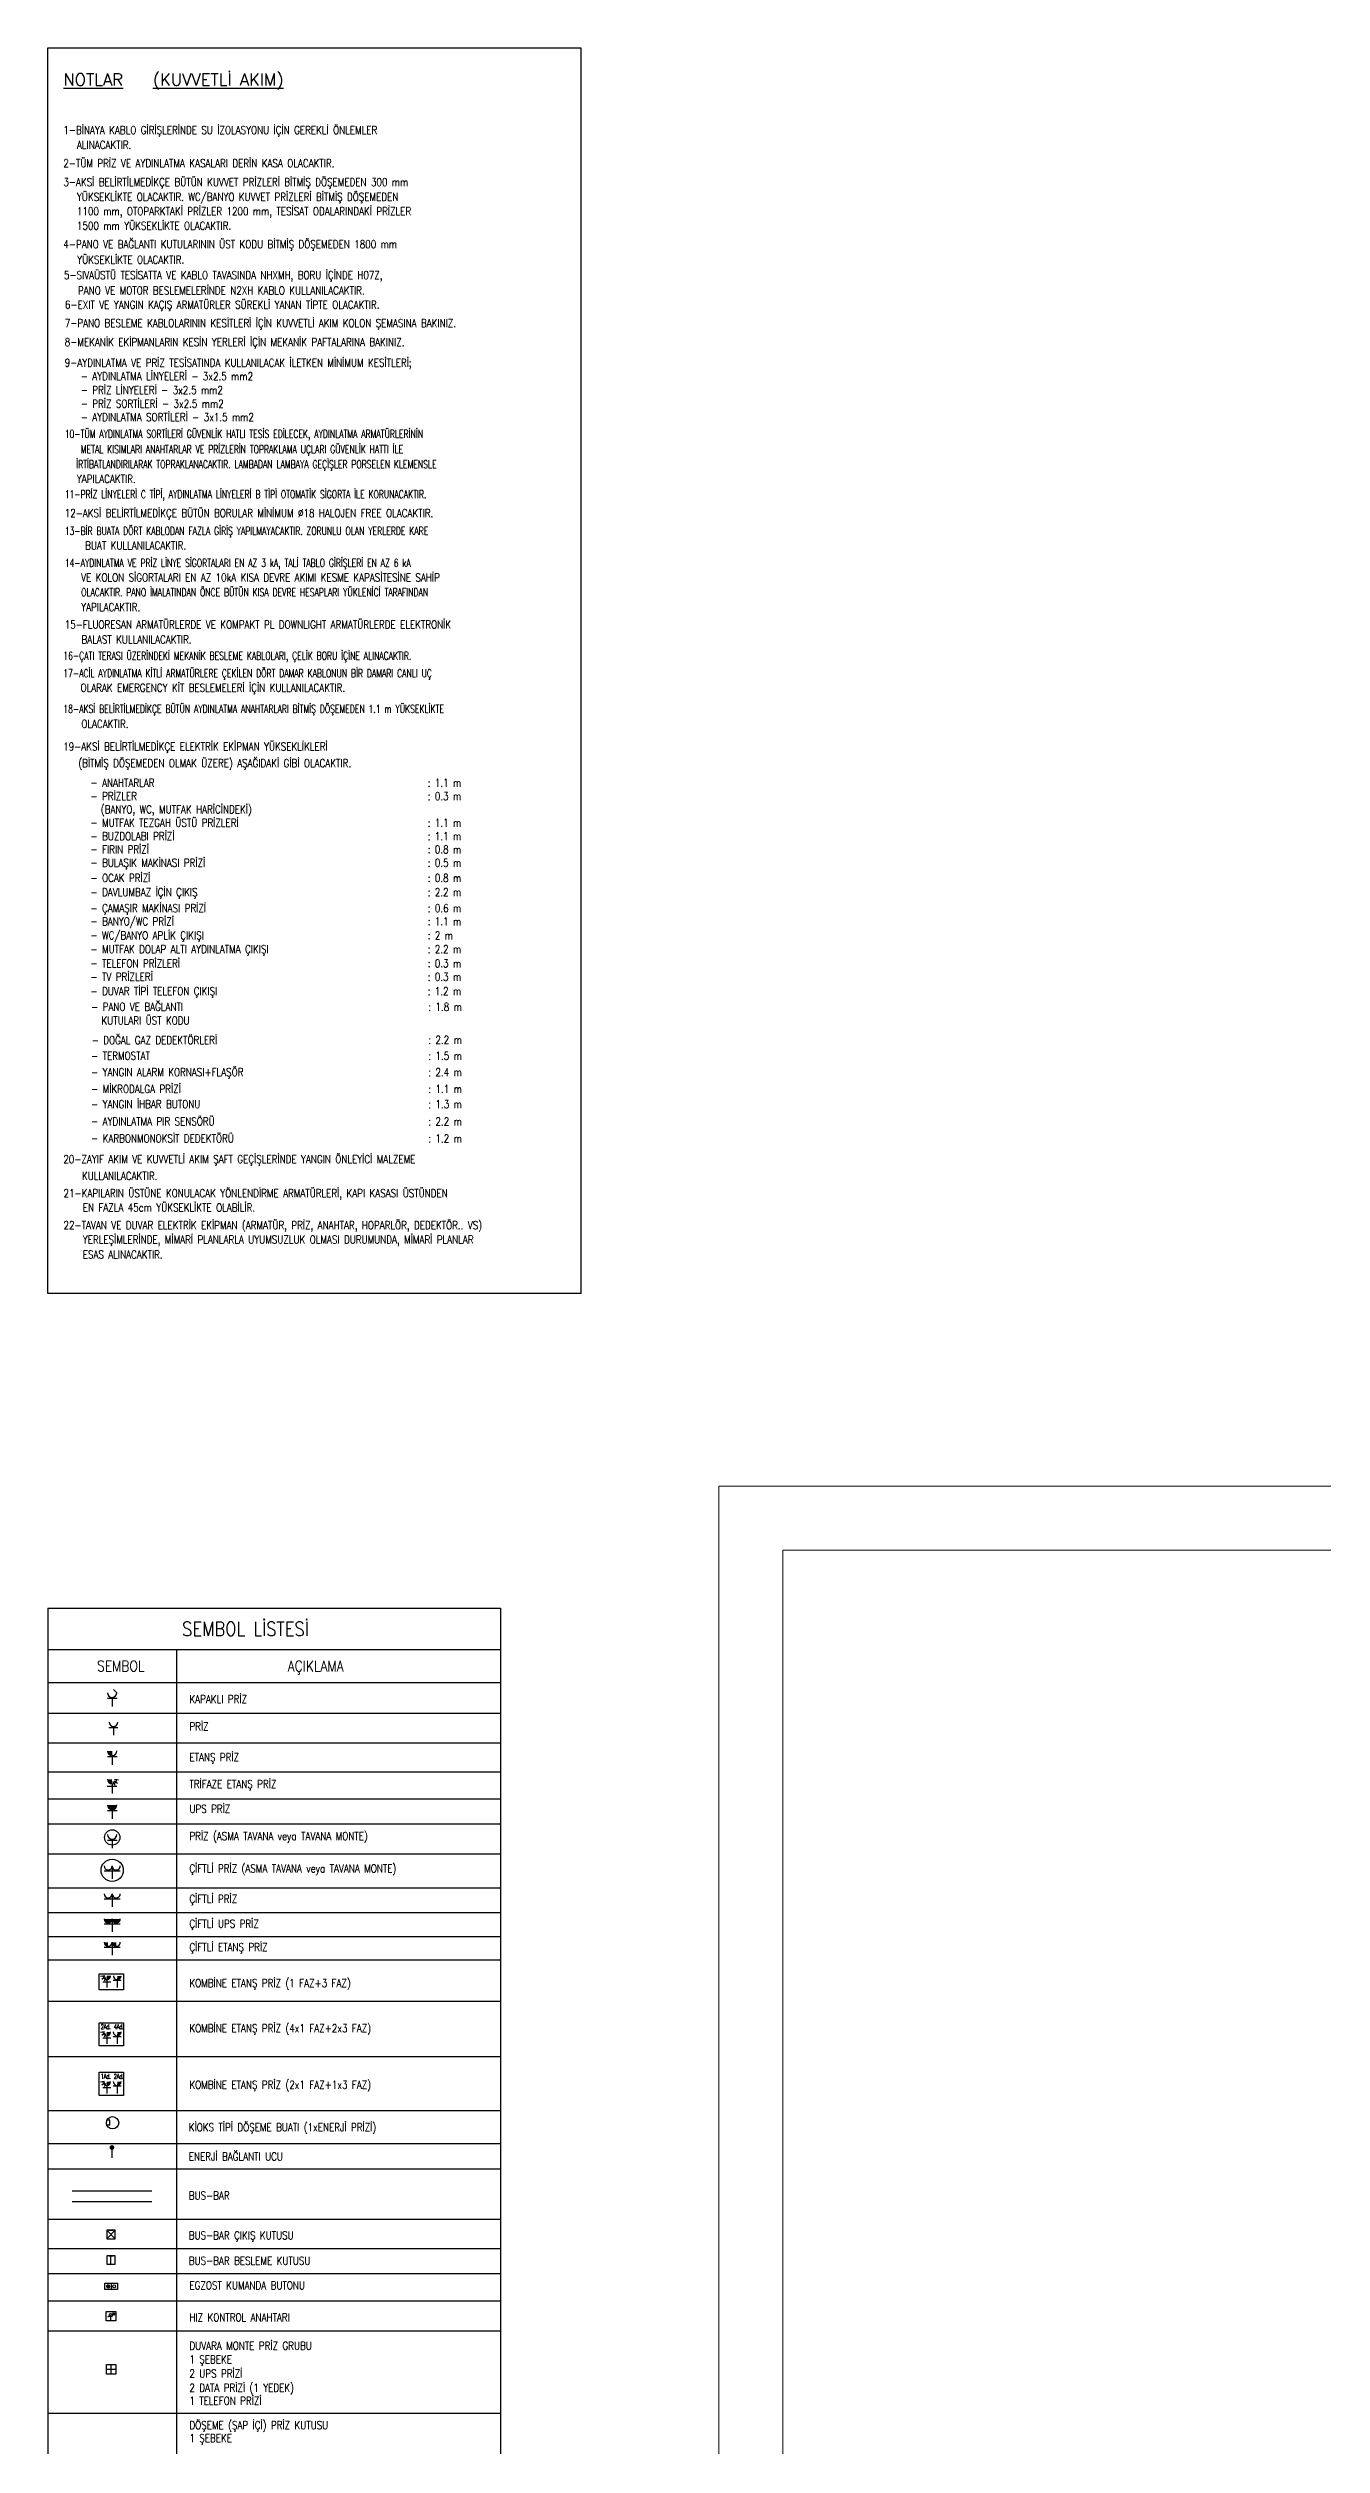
# Model space of a CAD drawing. Header units: metres. Extents: x -13194 to 152406, y -4219 to 19791.
# Drawn here: x -13194 to -6827, y 7807 to 19791 of the extents above; entities that cross this region are included whole.
import ezdxf
from ezdxf.enums import TextEntityAlignment as Align

# ---------------------------------------------------------------- set-up
doc = ezdxf.new("R2010")
doc.units = ezdxf.units.M
doc.header["$LTSCALE"] = 100
doc.header["$MEASUREMENT"] = 0
for name, color, linetype, lineweight in [('40A', 9, 'Continuous', 9), ('E-BUSBAR', 7, 'Continuous', 30), ('E-DATA BAGLATI UCU', 7, 'Continuous', 30), ('E-DUVARA MONTE PRİZ KUTUSU', 7, 'Continuous', 30), ('E-EGZOS KUMANDA BUTONU', 7, 'Continuous', 30), ('E-ETANŞ PRİZ', 7, 'Continuous', 30), ('E-HIZ KONTROL ANAHTARI', 7, 'Continuous', 30), ('E-KABLO', 7, 'Continuous', 30), ('E-KAPAKLI PRİZ', 7, 'Continuous', 30), ('E-KOMBİNE ETANŞ PRİZ (1 FAZ+3 FAZ)', 7, 'Continuous', 30), ('E-KOMBİNE ETANŞ PRİZ (1x1 FAZ+2x3 FAZ)', 7, 'Continuous', 30), ('E-KOMBİNE ETANŞ PRİZ (2x1 FAZ+4x3 FAZ)', 7, 'Continuous', 30), ('E-KUVVET', 7, 'Continuous', 30), ('E-PRİZ', 7, 'Continuous', 30), ('E-PRİZ (ASMA TAVANA MONTE)', 7, 'Continuous', 30), ('E-TRİFAZE ETANŞ PRİZ', 7, 'Continuous', 30), ('E-UPS PRİZ', 7, 'Continuous', 30), ('E-YAZI', 7, 'Continuous', 30), ('E-ÇİFTLİ ETANŞ PRİZ', 7, 'Continuous', 30), ('E-ÇİFTLİ PRİZ', 7, 'Continuous', 30), ('E-ÇİFTLİ PRİZ (ASMA TAVANA MONTE)', 7, 'Continuous', 30), ('E-ÇİFTLİ UPS PRİZ', 7, 'Continuous', 30)]:
    doc.layers.add(name, color=color, linetype=linetype, lineweight=lineweight)
doc.styles.add('E-YAZI', font='txttw.shx')

# ---------------------------------------------------------------- blocks, each defined once
blk = doc.blocks.new('10_DATA BAGLATI UCU 08')
at = {"layer": 'E-DATA BAGLATI UCU', "color": 4}
blk.add_line((0, 51), (0, 0), dxfattribs=at)
at = {"layer": 'E-DATA BAGLATI UCU', "color": 4, "const_width": 12}
blk.add_lwpolyline([(-6, 51, 1), (6, 51, 1)], format="xyb", close=True, dxfattribs=at)
blk = doc.blocks.new('10_DUVARA MONTE PRİZ KUTUSU')
at = {"layer": 'E-DUVARA MONTE PRİZ KUTUSU', "color": 4}
for p, q in [((24, 0), (-24, 0)), ((0, 24), (0, -24))]:
    blk.add_line(p, q, dxfattribs=at)
blk.add_lwpolyline([(-24, -24), (24, -24), (24, 24), (-24, 24)], close=True, dxfattribs=at)
blk = doc.blocks.new('KİOKS TİPİ ÇİNKÖ DÖKÜM BUAT ÇAP 130 150 mm')
at = {"layer": 'E-KUVVET', "color": 6}
for p, q in [((-8.9, 8), (-18.3, 8)), ((-8.9, -8.3), (-8.9, 8)), ((-8.9, -8.3), (-18.2, -8.3))]:
    blk.add_line(p, q, dxfattribs=at)
blk.add_circle((0, 0), 20, dxfattribs=at)
blk = doc.blocks.new('100_KOMBİNE ETANŞ PRİZ (1 FAZ+3 FAZ)')
at = {"layer": 'E-KOMBİNE ETANŞ PRİZ (1 FAZ+3 FAZ)', "color": 3}
for p, q in [((-2.09, 4.35), (-3.35, 4.16)), ((-1.92, 4.04), (-2.95, 3.24)), ((-1.75, 3.72), (-2.28, 2.68))]:
    blk.add_line(p, q, dxfattribs=at)
at = {"layer": 'E-KOMBİNE ETANŞ PRİZ (1 FAZ+3 FAZ)', "color": 4}
for p, q in [((-2.64, 2.5), (-0.14, 2.5)), ((-1.42, 3.18), (-1.42, 0.64)), ((3.04, 2.88), (0.54, 2.88)), ((1.81, 3.15), (1.81, 0.64))]:
    blk.add_line(p, q, dxfattribs=at)
at = {"layer": 'E-KOMBİNE ETANŞ PRİZ (1 FAZ+3 FAZ)', "color": 3}
blk.add_lwpolyline([(-3.78, 4.93), (3.78, 4.93), (3.78, 0), (-3.78, 0)], close=True, dxfattribs=at)
at = {"layer": 'E-KOMBİNE ETANŞ PRİZ (1 FAZ+3 FAZ)', "color": 4, "const_width": 1.2}
for points in [[(-1.43, 3.78, 0.414214), (-0.82, 4.37)], [(1.81, 3.73, 0.414214), (2.42, 4.32)]]:
    blk.add_lwpolyline(points, format="xyb", dxfattribs=at)
at = {"layer": 'E-KOMBİNE ETANŞ PRİZ (1 FAZ+3 FAZ)', "color": 4}
for centre in [(-1.42, 4.38), (1.82, 4.35)]:
    blk.add_arc(centre, 1.2, 179.24487, 359.24487, dxfattribs=at)
blk = doc.blocks.new('E-KOMBİNE ETANŞ PRİZ (2x1 FAZ+4x3 FAZ)')
at = {"layer": 'E-KOMBİNE ETANŞ PRİZ (2x1 FAZ+4x3 FAZ)', "color": 3}
for p, q in [((-34, 70), (-54, 67)), ((-32, 64), (-47, 52)), ((-28, 60), (-36, 43))]:
    blk.add_line(p, q, dxfattribs=at)
at = {"layer": 'E-KOMBİNE ETANŞ PRİZ (2x1 FAZ+4x3 FAZ)', "color": 4}
for p, q in [((-42, 40), (-2, 40)), ((-23, 51), (-23, 10)), ((49, 46), (9, 46)), ((29, 50), (29, 10))]:
    blk.add_line(p, q, dxfattribs=at)
at = {"layer": 'E-KOMBİNE ETANŞ PRİZ (2x1 FAZ+4x3 FAZ)', "color": 3}
blk.add_lwpolyline([(-61, 116), (61, 116), (61, 0), (-61, 0)], close=True, dxfattribs=at)
at = {"layer": 'E-KOMBİNE ETANŞ PRİZ (2x1 FAZ+4x3 FAZ)', "color": 4, "const_width": 19.2}
for points in [[(-23, 60, 0.414214), (-13, 70)], [(29, 60, 0.414214), (39, 69)]]:
    blk.add_lwpolyline(points, format="xyb", dxfattribs=at)
at = {"layer": 'E-KOMBİNE ETANŞ PRİZ (2x1 FAZ+4x3 FAZ)', "color": 4}
for centre in [(-23, 70), (29, 70)]:
    blk.add_arc(centre, 19.2, 179.2449, 359.2449, dxfattribs=at)
at = {"layer": 'E-KOMBİNE ETANŞ PRİZ (2x1 FAZ+4x3 FAZ)', "color": 1, "style": 'E-YAZI', "width": 0.6}
for s, p in [('2Ad.', (-53, 84)), ('4Ad.', (12, 84))]:
    blk.add_text(s, height=24, dxfattribs=at).set_placement(p)
blk = doc.blocks.new('E-KOMBİNE ETANŞ PRİZ (1x1 FAZ+2x3 FAZ)')
at = {"layer": 'E-KOMBİNE ETANŞ PRİZ (1x1 FAZ+2x3 FAZ)', "color": 3}
for p, q in [((-34, 70), (-54, 67)), ((-32, 64), (-47, 52)), ((-28, 60), (-36, 43))]:
    blk.add_line(p, q, dxfattribs=at)
at = {"layer": 'E-KOMBİNE ETANŞ PRİZ (1x1 FAZ+2x3 FAZ)', "color": 4}
for p, q in [((-42, 40), (-2, 40)), ((-23, 51), (-23, 10)), ((49, 46), (9, 46)), ((29, 50), (29, 10))]:
    blk.add_line(p, q, dxfattribs=at)
at = {"layer": 'E-KOMBİNE ETANŞ PRİZ (1x1 FAZ+2x3 FAZ)', "color": 3}
blk.add_lwpolyline([(-61, 116), (61, 116), (61, 0), (-61, 0)], close=True, dxfattribs=at)
at = {"layer": 'E-KOMBİNE ETANŞ PRİZ (1x1 FAZ+2x3 FAZ)', "color": 4, "const_width": 19.2}
for points in [[(-23, 60, 0.414214), (-13, 70)], [(29, 60, 0.414214), (39, 69)]]:
    blk.add_lwpolyline(points, format="xyb", dxfattribs=at)
at = {"layer": 'E-KOMBİNE ETANŞ PRİZ (1x1 FAZ+2x3 FAZ)', "color": 4}
for centre in [(-23, 70), (29, 70)]:
    blk.add_arc(centre, 19.2, 179.2449, 359.2449, dxfattribs=at)
at = {"layer": 'E-KOMBİNE ETANŞ PRİZ (1x1 FAZ+2x3 FAZ)', "color": 1, "style": 'E-YAZI', "width": 0.6}
for s, p in [('1Ad.', (-53, 84)), ('2Ad.', (12, 84))]:
    blk.add_text(s, height=24, dxfattribs=at).set_placement(p)
blk = doc.blocks.new('EGZOS KUMANDA BUTONU')
at = {"layer": 'E-EGZOS KUMANDA BUTONU'}
h = blk.add_hatch(dxfattribs=at)
h.set_pattern_fill('ANSI31', color=3, scale=0.72)
h.set_pattern_definition([(45, (-42140.02699, -1158.77338), (-0.0636396103, 0.0636396103), [])])
edge = h.paths.add_edge_path()
edge.add_arc((-15, 19), 7.2, 0, 360)
at = {"layer": 'E-EGZOS KUMANDA BUTONU', "color": 4}
blk.add_line((0, 35), (0, 4), dxfattribs=at)
blk.add_lwpolyline([(-31, 4), (-31, 35), (31, 35), (31, 4)], close=True, dxfattribs=at)
at = {"layer": 'E-EGZOS KUMANDA BUTONU', "color": 3}
for centre in [(-15, 19), (15, 19)]:
    blk.add_circle(centre, 7.2, dxfattribs=at)
blk = doc.blocks.new('100_KAPAKLI PRİZ')
at = {"layer": 'E-KAPAKLI PRİZ', "color": 4}
for p, q in [((-1.22, 2.14), (1.28, 2.14)), ((0, 2.4), (0, 0)), ((1.22, 3.6), (0.38, 4.44))]:
    blk.add_line(p, q, dxfattribs=at)
blk.add_arc((0, 3.6), 1.2, 180.75513, 0.75513, dxfattribs=at)
blk = doc.blocks.new('100_ETANŞ PRİZ')
at = {"layer": 'E-ETANŞ PRİZ', "color": 4}
for p, q in [((-1.22, 2.14), (1.28, 2.14)), ((0, 2.4), (0, 0))]:
    blk.add_line(p, q, dxfattribs=at)
at = {"layer": 'E-ETANŞ PRİZ', "color": 4, "const_width": 1.2}
blk.add_lwpolyline([(0.01, 3, -0.414214), (-0.6, 3.59)], format="xyb", dxfattribs=at)
at = {"layer": 'E-ETANŞ PRİZ', "color": 4}
blk.add_arc((0, 3.6), 1.2, 180.75513, 0.75513, dxfattribs=at)
blk = doc.blocks.new('100_TRİFAZE ETANŞ PRİZ')
at = {"layer": 'E-TRİFAZE ETANŞ PRİZ', "color": 4}
for p, q in [((1.22, 1.86), (-1.29, 1.86)), ((0, 2.54), (0, 0))]:
    blk.add_line(p, q, dxfattribs=at)
at = {"layer": 'E-TRİFAZE ETANŞ PRİZ', "color": 3}
for p, q in [((0.21, 3.17), (0.72, 2.16)), ((0.54, 3.34), (1.39, 2.67)), ((0.64, 3.76), (1.7, 3.6))]:
    blk.add_line(p, q, dxfattribs=at)
at = {"layer": 'E-TRİFAZE ETANŞ PRİZ', "color": 4, "const_width": 1.2}
blk.add_lwpolyline([(0, 3.14, -0.414214), (-0.61, 3.73)], format="xyb", dxfattribs=at)
at = {"layer": 'E-TRİFAZE ETANŞ PRİZ', "color": 4}
blk.add_arc((-0.01, 3.74), 1.2, 180.75513, 0.75513, dxfattribs=at)
blk = doc.blocks.new('100_UPS PRİZ')
at = {"layer": 'E-UPS PRİZ', "color": 4}
for p, q in [((-1.22, 2.14), (1.28, 2.14)), ((0, 2.4), (0, 0))]:
    blk.add_line(p, q, dxfattribs=at)
at = {"layer": 'E-UPS PRİZ', "color": 4, "const_width": 1.2}
blk.add_lwpolyline([(-0.6, 3.58, 0.97398), (0.6, 3.58, 0.97398)], format="xyb", dxfattribs=at)
at = {"layer": 'E-UPS PRİZ', "color": 4}
blk.add_arc((0, 3.6), 1.2, 180.75513, 0.75513, dxfattribs=at)
blk = doc.blocks.new('100_PRİZ (ASMA TAVANA MONTE)')
at = {"layer": 'E-PRİZ (ASMA TAVANA MONTE)', "color": 4}
for p, q in [((-1.22, 2.14), (1.28, 2.14)), ((0, 2.4), (0, 0))]:
    blk.add_line(p, q, dxfattribs=at)
at = {"layer": 'E-PRİZ (ASMA TAVANA MONTE)', "color": 3}
blk.add_circle((0.02, 2.85), 2.01, dxfattribs=at)
at = {"layer": 'E-PRİZ (ASMA TAVANA MONTE)', "color": 4}
blk.add_arc((0, 3.6), 1.2, 180.75513, 0.75513, dxfattribs=at)
blk = doc.blocks.new('100_ÇİFTLİ PRİZ')
at = {"layer": 'E-ÇİFTLİ PRİZ', "color": 4}
for p, q in [((-2.4, 2.43), (2.4, 2.43)), ((0, 3.86), (0, 0))]:
    blk.add_line(p, q, dxfattribs=at)
for centre, start, end in [((-1.2, 3.87), 179.60828, 359.60828), ((1.2, 3.87), 180.39172, 0.39172)]:
    blk.add_arc(centre, 1.2, start, end, dxfattribs=at)
blk = doc.blocks.new('100_ÇİFTLİ UPS PRİZ')
at = {"layer": 'E-ÇİFTLİ UPS PRİZ', "color": 4}
for p, q in [((-2.4, 2.43), (2.4, 2.43)), ((0, 3.86), (0, 0))]:
    blk.add_line(p, q, dxfattribs=at)
at = {"layer": 'E-ÇİFTLİ UPS PRİZ', "color": 4, "const_width": 1.2}
for points in [[(-1.8, 3.85, 0.97398), (-0.6, 3.85, 0.97398)], [(0.6, 3.85, 0.97398), (1.8, 3.85, 0.97398)]]:
    blk.add_lwpolyline(points, format="xyb", dxfattribs=at)
at = {"layer": 'E-ÇİFTLİ UPS PRİZ', "color": 4}
for centre, start, end in [((-1.2, 3.87), 179.60828, 359.60828), ((1.2, 3.87), 180.39172, 0.39172)]:
    blk.add_arc(centre, 1.2, start, end, dxfattribs=at)
blk = doc.blocks.new('100_ÇİFTLİ ETANŞ PRİZ 1')
at = {"layer": 'E-ÇİFTLİ ETANŞ PRİZ', "color": 4}
for p, q in [((-2.4, 2.43), (2.4, 2.43)), ((0, 3.86), (0, 0))]:
    blk.add_line(p, q, dxfattribs=at)
at = {"layer": 'E-ÇİFTLİ ETANŞ PRİZ', "color": 4, "const_width": 1.2}
for points in [[(-1.8, 3.85, 0.406513), (-1.2, 3.27, 0.406513)], [(0.6, 3.85, 0.410502), (1.21, 3.27, 0.410502)]]:
    blk.add_lwpolyline(points, format="xyb", dxfattribs=at)
at = {"layer": 'E-ÇİFTLİ ETANŞ PRİZ', "color": 4}
for centre, start, end in [((-1.2, 3.87), 179.60828, 359.60828), ((1.2, 3.87), 180.39172, 0.39172)]:
    blk.add_arc(centre, 1.2, start, end, dxfattribs=at)
blk = doc.blocks.new('ÇİFTLİ PRİZ (ASMA TAVANA MONTE)')
at = {"layer": 'E-ÇİFTLİ PRİZ (ASMA TAVANA MONTE)', "color": 4}
for p, q in [((-38, 50), (38, 50)), ((0, 73), (0, 11))]:
    blk.add_line(p, q, dxfattribs=at)
at = {"layer": 'E-ÇİFTLİ PRİZ (ASMA TAVANA MONTE)', "color": 3}
blk.add_circle((0, 52), 52.4, dxfattribs=at)
at = {"layer": 'E-ÇİFTLİ PRİZ (ASMA TAVANA MONTE)', "color": 4}
for centre, start, end in [((-19, 73), 179.6083, 359.6083), ((19, 73), 180.3917, 0.3917)]:
    blk.add_arc(centre, 19.2, start, end, dxfattribs=at)
blk = doc.blocks.new('BESLEME KUTUSU')
at = {"layer": 'E-BUSBAR', "color": 5}
blk.add_line((-7.5, 30), (7.5, 30), dxfattribs=at)
blk.add_line((-7.5, 30), (7.5, 30), dxfattribs=at)
at = {"layer": 'E-BUSBAR'}
blk.add_line((0, 0), (0, 30), dxfattribs=at)
at = {"layer": 'E-BUSBAR', "color": 5}
blk.add_lwpolyline([(-15, 0), (15, 0), (15, 30), (-15, 30)], close=True, dxfattribs=at)
blk = doc.blocks.new('BUSBAR ÇIKIŞ')
at = {"layer": 'E-BUSBAR'}
for p, q in [((-15, 30), (15, 0)), ((-15, 0), (15, 30))]:
    blk.add_line(p, q, dxfattribs=at)
at = {"layer": 'E-BUSBAR', "color": 5}
blk.add_line((-7.5, 30), (7.5, 30), dxfattribs=at)
blk.add_line((-7.5, 30), (7.5, 30), dxfattribs=at)
blk.add_lwpolyline([(-15, 0), (15, 0), (15, 30), (-15, 30)], close=True, dxfattribs=at)
blk = doc.blocks.new('100_PRİZ')
at = {"layer": 'E-PRİZ', "color": 4}
for p, q in [((-1.22, 2.14), (1.28, 2.14)), ((0, 2.4), (0, 0))]:
    blk.add_line(p, q, dxfattribs=at)
blk.add_arc((0, 3.6), 1.2, 180.75513, 0.75513, dxfattribs=at)
blk = doc.blocks.new('HIZ KONTROL ANAHTARI')
at = {"layer": 'E-HIZ KONTROL ANAHTARI', "color": 7}
for p, q in [((-28, 56), (28, 56)), ((-28, 0), (-28, 56)), ((28, 0), (-28, 0)), ((28, 56), (28, 0))]:
    blk.add_line(p, q, dxfattribs=at)
at = {"layer": 'E-HIZ KONTROL ANAHTARI', "color": 4}
for p, q in [((22, 45), (-21, 23)), ((0, 5), (0, 23)), ((22, 45), (10, 46)), ((22, 45), (16, 35))]:
    blk.add_line(p, q, dxfattribs=at)
blk.add_circle((0, 34), 10.6, dxfattribs=at)

msp = doc.modelspace()

# ---------------------------------------------------------------- linework, layer by layer
at = {"layer": '40A'}
for points in [[(18159, -4219), (-9841, -4219), (-9841, 12601), (18159, 12601)], [(-9521, 12281), (16000, 12281), (16000, -3899), (-9521, -3899)]]:
    msp.add_lwpolyline(points, close=True, dxfattribs=at)
at = {"layer": 'E-BUSBAR', "color": 3}
for p, q in [((-12674, 9076), (-13073, 9076)), ((-12674, 9076), (-13073, 9076)), ((-12674, 9023), (-13073, 9023)), ((-12674, 9023), (-13073, 9023))]:
    msp.add_line(p, q, dxfattribs=at)
at = {"layer": 'E-KABLO'}
msp.add_lwpolyline([(-13194, 19791), (-10531, 19791), (-10531, 13564), (-13194, 13564)], close=True, dxfattribs=at)
at = {"layer": 'E-YAZI', "color": 4}
for p, q in [((-13194, 11991), (-13194, 3393)), ((-13194, 11991), (-10933, 11991)), ((-10933, 11991), (-10933, 3393)), ((-13194, 11784), (-10933, 11784)), ((-13194, 11618), (-10933, 11618))]:
    msp.add_line(p, q, dxfattribs=at)
at = {"layer": 'E-YAZI', "color": 7}
for p, q in [((-12552, 11783), (-12552, 3393)), ((-13194, 11466), (-10933, 11466)), ((-13194, 11317), (-10933, 11317)), ((-13194, 11172), (-10933, 11172)), ((-10933, 11036), (-13194, 11036)), ((-10933, 10910), (-13194, 10910)), ((-13194, 10763), (-10933, 10763)), ((-13194, 10593), (-10933, 10593)), ((-10933, 10468), (-13194, 10468)), ((-10933, 10347), (-13194, 10347)), ((-10933, 10230), (-13194, 10230)), ((-10933, 10024), (-13194, 10024)), ((-10933, 9748), (-13194, 9748)), ((-10933, 9477), (-13194, 9477)), ((-10933, 9477), (-13194, 9477)), ((-10933, 9312), (-13194, 9312)), ((-10933, 9186), (-13194, 9186)), ((-10933, 9186), (-13194, 9186)), ((-10933, 8934), (-13194, 8934)), ((-10933, 8788), (-13194, 8788)), ((-10933, 8663), (-13194, 8663)), ((-10933, 8526), (-13194, 8526)), ((-10933, 8376), (-13194, 8376)), ((-10933, 7965), (-13194, 7965))]:
    msp.add_line(p, q, dxfattribs=at)

# ---------------------------------------------------------------- block references
at = {"layer": 'E-BUSBAR', "color": 1, "xscale": 1.408, "yscale": 1.408, "zscale": 1.408}
msp.add_blockref('BESLEME KUTUSU', (-12879, 8711), dxfattribs=at)
at = {"layer": 'E-DATA BAGLATI UCU', "color": 3}
msp.add_blockref('10_DATA BAGLATI UCU 08', (-12874, 9243), dxfattribs=at)
at = {"layer": 'E-DUVARA MONTE PRİZ KUTUSU', "color": 3, "xscale": -1, "rotation": 180}
msp.add_blockref('10_DUVARA MONTE PRİZ KUTUSU', (-12878, 8185), dxfattribs=at)
at = {"layer": 'E-EGZOS KUMANDA BUTONU', "color": 6}
msp.add_blockref('EGZOS KUMANDA BUTONU', (-12878, 8581), dxfattribs=at)
at = {"layer": 'E-ETANŞ PRİZ', "xscale": 19.008, "yscale": 19.008, "zscale": 19.008}
msp.add_blockref('100_ETANŞ PRİZ', (-12873, 11208), dxfattribs=at)
at = {"layer": 'E-HIZ KONTROL ANAHTARI', "color": 6, "xscale": 0.8448000000000001, "yscale": 0.8448000000000001, "zscale": 0.8448000000000001}
msp.add_blockref('HIZ KONTROL ANAHTARI', (-12879, 8427), dxfattribs=at)
at = {"layer": 'E-KABLO', "color": 6, "xscale": 1.408, "yscale": 1.408, "zscale": 1.408}
msp.add_blockref('BUSBAR ÇIKIŞ', (-12879, 8838), dxfattribs=at)
at = {"layer": 'E-KAPAKLI PRİZ', "xscale": 19.008, "yscale": 19.008, "zscale": 19.008}
msp.add_blockref('100_KAPAKLI PRİZ', (-12873, 11499), dxfattribs=at)
at = {"layer": 'E-KOMBİNE ETANŞ PRİZ (1 FAZ+3 FAZ)', "xscale": 16, "yscale": 16, "zscale": 16}
msp.add_blockref('100_KOMBİNE ETANŞ PRİZ (1 FAZ+3 FAZ)', (-12877, 10083), dxfattribs=at)
at = {"layer": 'E-KOMBİNE ETANŞ PRİZ (1x1 FAZ+2x3 FAZ)', "color": 3}
msp.add_blockref('E-KOMBİNE ETANŞ PRİZ (1x1 FAZ+2x3 FAZ)', (-12877, 9554), dxfattribs=at)
at = {"layer": 'E-KOMBİNE ETANŞ PRİZ (2x1 FAZ+4x3 FAZ)', "color": 3}
msp.add_blockref('E-KOMBİNE ETANŞ PRİZ (2x1 FAZ+4x3 FAZ)', (-12877, 9802), dxfattribs=at)
at = {"layer": 'E-KUVVET', "xscale": 1.53, "yscale": 1.53, "zscale": 1.53}
msp.add_blockref('KİOKS TİPİ ÇİNKÖ DÖKÜM BUAT ÇAP 130 150 mm', (-12871, 9418), dxfattribs=at)
at = {"layer": 'E-PRİZ', "xscale": 18, "yscale": 18, "zscale": 18}
msp.add_blockref('100_PRİZ', (-12867, 11356), dxfattribs=at)
at = {"layer": 'E-PRİZ (ASMA TAVANA MONTE)', "xscale": 19.008, "yscale": 19.008, "zscale": 19.008}
msp.add_blockref('100_PRİZ (ASMA TAVANA MONTE)', (-12873, 10790), dxfattribs=at)
at = {"layer": 'E-TRİFAZE ETANŞ PRİZ', "xscale": 19.008, "yscale": 19.008, "zscale": 19.008}
msp.add_blockref('100_TRİFAZE ETANŞ PRİZ', (-12873, 11064), dxfattribs=at)
at = {"layer": 'E-UPS PRİZ', "xscale": 19.008, "yscale": 19.008, "zscale": 19.008}
msp.add_blockref('100_UPS PRİZ', (-12873, 10938), dxfattribs=at)
at = {"layer": 'E-ÇİFTLİ ETANŞ PRİZ', "xscale": 16.896, "yscale": 16.896, "zscale": 16.896}
msp.add_blockref('100_ÇİFTLİ ETANŞ PRİZ 1', (-12873, 10255), dxfattribs=at)
at = {"layer": 'E-ÇİFTLİ PRİZ', "xscale": 16.896, "yscale": 16.896, "zscale": 16.896}
msp.add_blockref('100_ÇİFTLİ PRİZ', (-12873, 10497), dxfattribs=at)
at = {"layer": 'E-ÇİFTLİ PRİZ (ASMA TAVANA MONTE)', "color": 3, "xscale": 1.056, "yscale": 1.056, "zscale": 1.056}
msp.add_blockref('ÇİFTLİ PRİZ (ASMA TAVANA MONTE)', (-12873, 10625), dxfattribs=at)
at = {"layer": 'E-ÇİFTLİ UPS PRİZ', "xscale": 16.896, "yscale": 16.896, "zscale": 16.896}
msp.add_blockref('100_ÇİFTLİ UPS PRİZ', (-12873, 10372), dxfattribs=at)

# ---------------------------------------------------------------- texts
at = {"layer": 'E-YAZI', "color": 4, "style": 'E-YAZI'}
for s, p in [('%%uNOTLAR', (-13117, 19602, 0)), ('%%U(KUVVETLİ AKIM)', (-12670, 19602, 0))]:
    msp.add_text(s, height=60, dxfattribs=at).set_placement(p)
at = {"layer": 'E-YAZI', "color": 3, "style": 'E-YAZI'}
for s, width, p in [('1-BİNAYA KABLO GİRİŞLERİNDE SU İZOLASYONU İÇİN GEREKLİ ÖNLEMLER', 0.8, (-13117, 19360, 0)), ('ALINACAKTIR.', 0.8, (-13049, 19286, 0)), ('2-TÜM PRİZ VE AYDINLATMA KASALARI DERİN KASA OLACAKTIR.', 0.8, (-13117, 19194, 0)), ('3-AKSİ BELİRTİLMEDİKÇE BÜTÜN KUVVET PRİZLERİ BİTMİŞ DÖŞEMEDEN 300 mm', 0.8, (-13117, 19100, 0)), ('YÜKSEKLİKTE OLACAKTIR. WC/BANYO KUVVET PRİZLERİ BİTMİŞ DÖŞEMEDEN', 0.8, (-13049, 19026, 0)), ('1100 mm, OTOPARKTAKİ PRİZLER 1200 mm, TESİSAT ODALARINDAKİ PRİZLER', 0.8, (-13049, 18954, 0)), ('4-PANO VE BAĞLANTI KUTULARININ ÜST KODU BİTMİŞ DÖŞEMEDEN 1800 mm', 0.8, (-13117, 18789, 0)), ('1500 mm YÜKSEKLİKTE OLACAKTIR.', 0.8, (-13049, 18882, 0)), ('YÜKSEKLİKTE OLACAKTIR.', 0.8, (-13048, 18712, 0)), ('5-SIVAÜSTÜ TESİSATTA VE KABLO TAVASINDA NHXMH, BORU İÇİNDE H07Z,', 0.8, (-13114, 18635, 0)), ('PANO VE MOTOR BESLEMELERİNDE N2XH KABLO KULLANILACAKTIR.', 0.8, (-13044, 18558, 0)), ('6-EXIT VE YANGIN KAÇIŞ ARMATÜRLER SÜREKLİ YANAN TİPTE OLACAKTIR.', 0.8, (-13109, 18487, 0)), ('7-PANO BESLEME KABLOLARININ KESİTLERİ İÇİN KUVVETLİ AKIM KOLON ŞEMASINA BAKINIZ.', 0.8, (-13110, 18395, 0)), ('8-MEKANİK EKİPMANLARIN KESİN YERLERİ İÇİN MEKANİK PAFTALARINA BAKINIZ.', 0.8, (-13110, 18300, 0)), ('9-AYDINLATMA VE PRİZ TESİSATINDA KULLANILACAK İLETKEN MİNİMUM KESİTLERİ;', 0.8, (-13110, 18197, 0)), ('- AYDINLATMA LİNYELERİ - 3x2.5 mm2', 0.8, (-13030, 18129, 0)), ('- PRİZ LİNYELERİ - 3x2.5 mm2', 0.8, (-13030, 18060, 0)), ('- PRİZ SORTİLERİ - 3x2.5 mm2', 0.8, (-13030, 17992, 0)), ('10-TÜM AYDINLATMA SORTİLERİ GÜVENLİK HATLI TESİS EDİLECEK, AYDINLATMA ARMATÜRLERİNİN', 0.7, (-13110, 17841, 0)), ('- AYDINLATMA SORTİLERİ - 3x1.5 mm2', 0.8, (-13030, 17925, 0)), (' İRTİBATLANDIRILARAK TOPRAKLANACAKTIR. LAMBADAN LAMBAYA GEÇİŞLER PORSELEN KLEMENSLE', 0.7, (-13072, 17689, 0)), ('METAL KISIMLARI ANAHTARLAR VE PRİZLERİN TOPRAKLAMA UÇLARI GÜVENLİK HATTI İLE', 0.7, (-13030, 17764, 0)), (' YAPILACAKTIR.', 0.8, (-13072, 17616, 0)), ('11-PRİZ LİNYELERİ C TİPİ, AYDINLATMA LİNYELERİ B TİPİ OTOMATİK SİGORTA İLE KORUNACAKTIR.', 0.7, (-13110, 17539, 0)), ('13-BİR BUATA DÖRT KABLODAN FAZLA GİRİŞ YAPILMAYACAKTIR. ZORUNLU OLAN YERLERDE KARE ', 0.7, (-13110, 17356, 0)), ('12-AKSİ BELİRTİLMEDİKÇE BÜTÜN BORULAR MİNİMUM %%C18 HALOJEN FREE OLACAKTIR.', 0.8, (-13110, 17445, 0)), ('BUAT KULLANILACAKTIR.', 0.8, (-13008, 17283, 0)), ('14-AYDINLATMA VE PRİZ LİNYE SİGORTALARI EN AZ 3 kA, TALİ TABLO GİRİŞLERİ EN AZ 6 kA', 0.7, (-13110, 17196, 0)), ('VE KOLON SİGORTALARI EN AZ 10kA KISA DEVRE AKIMI KESME KAPASİTESİNE SAHİP ', 0.8, (-13028, 17123, 0)), ('OLACAKTIR. PANO İMALATINDAN ÖNCE BÜTÜN KISA DEVRE HESAPLARI YÜKLENİCİ TARAFINDAN', 0.7, (-13028, 17049, 0)), ('15-FLUORESAN ARMATÜRLERDE VE KOMPAKT PL DOWNLIGHT ARMATÜRLERDE ELEKTRONİK', 0.8, (-13110, 16888, 0)), ('YAPILACAKTIR.', 0.8, (-13028, 16975, 0)), ('16-ÇATI TERASI ÜZERİNDEKİ MEKANİK BESLEME KABLOLARI, ÇELİK BORU İÇİNE ALINACAKTIR.', 0.7, (-13117, 16732, 0)), ('BALAST KULLANILACAKTIR.', 0.8, (-13026, 16813, 0)), ('17-ACİL AYDINLATMA KİTLİ ARMATÜRLERE ÇEKİLEN DÖRT DAMAR KABLONUN BİR DAMARI CANLI UÇ', 0.7, (-13117, 16644, 0)), ('OLARAK EMERGENCY KİT BESLEMELERİ İÇİN KULLANILACAKTIR.', 0.8, (-13031, 16572, 0)), ('18-AKSİ BELİRTİLMEDİKÇE BÜTÜN AYDINLATMA ANAHTARLARI BİTMİŞ DÖŞEMEDEN 1.1 m YÜKSEKLİKTE', 0.7, (-13117, 16466, 0)), ('OLACAKTIR.', 0.8, (-13027, 16391, 0)), ('19-AKSİ BELİRTİLMEDİKÇE ELEKTRİK EKİPMAN YÜKSEKLİKLERİ', 0.8, (-13118, 16278, 0)), ('  (BİTMİŞ DÖŞEMEDEN OLMAK ÜZERE) AŞAĞIDAKİ GİBİ OLACAKTIR.', 0.8, (-13086, 16195, 0)), ('  - ANAHTARLAR', 0.8, (-13025, 16097, 0)), ('  - PRİZLER', 0.8, (-13025, 16030, 0)), (': 1.1 m', 0.8, (-11296, 16097, 0)), (': 0.3 m', 0.8, (-11296, 16030, 0)), ('  - MUTFAK TEZGAH ÜSTÜ PRİZLERİ', 0.8, (-13025, 15897, 0)), ('    (BANYO, WC, MUTFAK HARİCİNDEKİ)', 0.8, (-13025, 15964, 0)), ('  - BUZDOLABI PRİZİ', 0.8, (-13025, 15830, 0)), (': 1.1 m', 0.8, (-11296, 15897, 0)), (': 1.1 m', 0.8, (-11296, 15830, 0)), ('  - FIRIN PRİZİ', 0.8, (-13025, 15764, 0)), ('  - BULAŞIK MAKİNASI PRİZİ', 0.8, (-13025, 15697, 0)), (': 0.8 m', 0.8, (-11296, 15764, 0)), (': 0.5 m', 0.8, (-11296, 15697, 0)), ('  - OCAK PRİZİ', 0.8, (-13025, 15621, 0)), ('  - DAVLUMBAZ İÇİN ÇIKIŞ', 0.8, (-13025, 15550, 0)), (': 0.8 m', 0.8, (-11296, 15621, 0)), (': 2.2 m', 0.8, (-11296, 15550, 0)), ('  - ÇAMAŞIR MAKİNASI PRİZİ', 0.8, (-13025, 15470, 0)), (': 0.6 m', 0.8, (-11296, 15470, 0)), ('  - BANYO/WC PRİZİ', 0.8, (-13025, 15404, 0)), ('  - WC/BANYO APLİK ÇIKIŞI', 0.8, (-13025, 15334, 0)), (': 1.1 m', 0.8, (-11296, 15404, 0)), (': 2 m', 0.8, (-11296, 15334, 0)), ('  - MUTFAK DOLAP ALTI AYDINLATMA ÇIKIŞI', 0.8, (-13025, 15265, 0)), ('  - TELEFON PRİZLERİ', 0.8, (-13025, 15194, 0)), (': 2.2 m', 0.8, (-11296, 15265, 0)), (': 0.3 m', 0.8, (-11296, 15194, 0)), ('  - TV PRİZLERİ', 0.8, (-13025, 15127, 0)), ('  - DUVAR TİPİ TELEFON ÇIKIŞI ', 0.8, (-13025, 15055, 0)), (': 0.3 m', 0.8, (-11296, 15127, 0)), ('  - PANO VE BAĞLANTI', 0.8, (-13022, 14977, 0)), (': 1.2 m', 0.8, (-11296, 15055, 0)), (': 1.8 m', 0.8, (-11293, 14977, 0)), ('  - DOĞAL GAZ DEDEKTÖRLERİ', 0.8, (-13019, 14810, 0)), ('    KUTULARI ÜST KODU', 0.8, (-13022, 14908, 0)), ('  - TERMOSTAT', 0.8, (-13022, 14732, 0)), (': 2.2 m', 0.8, (-11293, 14812, 0)), (': 1.5 m', 0.8, (-11293, 14732, 0)), ('  - YANGIN ALARM KORNASI+FLAŞÖR', 0.8, (-13022, 14650, 0)), (': 2.4 m', 0.8, (-11293, 14650, 0)), ('  - MİKRODALGA PRİZİ', 0.8, (-13022, 14566, 0)), ('  - YANGIN İHBAR BUTONU', 0.8, (-13022, 14490, 0)), (': 1.1 m', 0.8, (-11293, 14566, 0)), (': 1.3 m', 0.8, (-11293, 14490, 0)), ('  - AYDINLATMA PIR SENSÖRÜ', 0.8, (-13022, 14404, 0)), (': 2.2 m', 0.8, (-11293, 14404, 0)), ('20-ZAYIF AKIM VE KUVVETLİ AKIM ŞAFT GEÇİŞLERİNDE YANGIN ÖNLEYİCİ MALZEME ', 0.8, (-13117, 14215, 0)), ('  - KARBONMONOKSİT DEDEKTÖRÜ', 0.8, (-13022, 14319, 0)), (': 1.2 m', 0.8, (-11293, 14319, 0)), ('KULLANILACAKTIR.', 0.8, (-13024, 14131)), ('21-KAPILARIN ÜSTÜNE KONULACAK YÖNLENDİRME ARMATÜRLERİ, KAPI KASASI ÜSTÜNDEN ', 0.8, (-13116, 14045, 0)), ('EN FAZLA 45cm YÜKSEKLİKTE OLABİLİR.', 0.8, (-13020, 13973, 0)), ('22-TAVAN VE DUVAR ELEKTRİK EKİPMAN (ARMATÜR, PRİZ, ANAHTAR, HOPARLÖR, DEDEKTÖR.. VS)', 0.8, (-13116, 13885, 0)), ('YERLEŞİMLERİNDE, MİMARİ PLANLARLA UYUMSUZLUK OLMASI DURUMUNDA, MİMARİ PLANLAR ', 0.8, (-13020, 13813, 0)), ('ESAS ALINACAKTIR.', 0.8, (-13020, 13738, 0)), ('KAPAKLI PRİZ', 0.8, (-12487, 11516)), ('PRİZ', 0.8, (-12487, 11379)), ('ETANŞ PRİZ', 0.8, (-12487, 11225)), ('TRİFAZE ETANŞ PRİZ', 0.8, (-12487, 11091)), ('UPS PRİZ', 0.8, (-12487, 10967)), ('PRİZ (ASMA TAVANA veya TAVANA MONTE)', 0.8, (-12487, 10831)), ('ÇİFTLİ PRİZ (ASMA TAVANA veya TAVANA MONTE)', 0.8, (-12487, 10669)), ('ÇİFTLİ PRİZ', 0.8, (-12487, 10517)), ('ÇİFTLİ UPS PRİZ', 0.8, (-12487, 10393)), ('ÇİFTLİ ETANŞ PRİZ', 0.8, (-12487, 10276)), ('KOMBİNE ETANŞ PRİZ (1 FAZ+3 FAZ)', 0.8, (-12487, 10096)), ('KOMBİNE ETANŞ PRİZ (4x1 FAZ+2x3 FAZ)', 0.8, (-12487, 9870)), ('KOMBİNE ETANŞ PRİZ (2x1 FAZ+1x3 FAZ)', 0.8, (-12487, 9588)), ('KİOKS TİPİ DÖŞEME BUATI (1xENERJİ PRİZİ)', 0.8, (-12490, 9375)), ('ENERJİ BAĞLANTI UCU', 0.8, (-12490, 9229)), ('BUS-BAR', 0.8, (-12490, 9034)), ('BUS-BAR ÇIKIŞ KUTUSU', 0.8, (-12490, 8835)), ('BUS-BAR BESLEME KUTUSU', 0.8, (-12490, 8708)), ('EGZOST KUMANDA BUTONU', 0.8, (-12487, 8585)), ('HIZ KONTROL ANAHTARI', 0.8, (-12487, 8425)), ('DUVARA MONTE PRİZ GRUBU', 0.8, (-12487, 8283)), ('2 UPS PRİZİ', 0.8, (-12487, 8144)), ('1 ŞEBEKE', 0.8, (-12487, 8215)), ('2 DATA PRİZİ (1 YEDEK)', 0.8, (-12487, 8073)), ('1 TELEFON PRİZİ', 0.8, (-12487, 8008)), ('DÖŞEME (ŞAP İÇİ) PRİZ KUTUSU', 0.8, (-12487, 7886)), ('1 ŞEBEKE', 0.8, (-12487, 7821))]:
    msp.add_text(s, height=40, dxfattribs=dict(at, width=width)).set_placement(p)
at = {"layer": 'E-YAZI', "color": 4, "style": 'E-YAZI', "width": 0.85}
for s, height, p in [('SEMBOL LİSTESİ', 70.4, (-12207, 11887)), ('SEMBOL', 52.8, (-12830, 11701)), ('AÇIKLAMA', 52.8, (-11856, 11701))]:
    msp.add_text(s, height=height, dxfattribs=at).set_placement(p, align=Align.MIDDLE_CENTER)

doc.saveas('drawing.dxf')
